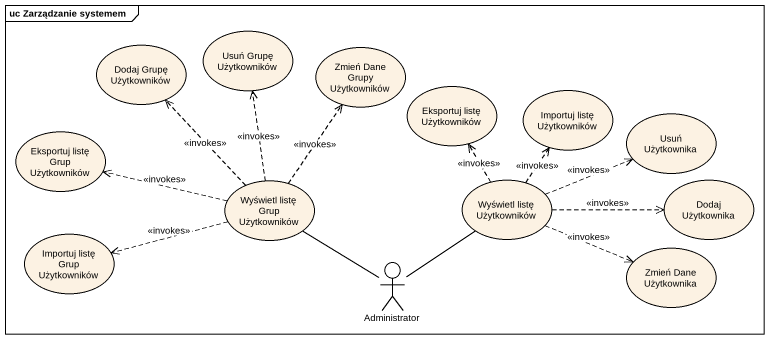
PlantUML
@startuml
mainframe uc Zarządzanie systemem
usecase "Usuń Grupę Użytkowników" as Usuń_Grupę_Użytkowników
usecase "Dodaj Grupę Użytkowników" as Dodaj_Grupę_Użytkowników
usecase "Zmień Dane Grupy Użytkowników" as Zmień_Dane_Grupy
usecase "Eksportuj listę Użytkowników" as Eksportuj_listę_Użytkowników
usecase "Importuj listę Użytkowników" as Importuj_listę_Użytkowników
usecase "Usuń Użytkownika" as Usuń_Użytkownika
usecase "Eksportuj listę Grup Użytkowników" as Eksportuj_listę_Grup
usecase "Wyświetl listę Grup Użytkowników" as Wyświetl_listę_Grup
usecase "Wyświetl listę Użytkowników" as Wyświetl_listę_Użytkowników
usecase "Dodaj Użytkownika" as Dodaj_Użytkownika
usecase "Importuj listę Grup Użytkowników" as Importuj_listę_Grup
actor Administrator
usecase "Zmień Dane Użytkownika" as Zmień_Dane_Użytkownika
Wyświetl_listę_Grup .up.> Usuń_Grupę_Użytkowników : <<invokes>>
Wyświetl_listę_Grup .up.> Dodaj_Grupę_Użytkowników : <<invokes>>
Wyświetl_listę_Grup .up.> Zmień_Dane_Grupy : <<invokes>>
Wyświetl_listę_Grup .left.> Eksportuj_listę_Grup : <<invokes>>
Wyświetl_listę_Grup .left.> Importuj_listę_Grup : <<invokes>>
Wyświetl_listę_Użytkowników .up.> Eksportuj_listę_Użytkowników : <<invokes>>
Wyświetl_listę_Użytkowników .up.> Importuj_listę_Użytkowników : <<invokes>>
Wyświetl_listę_Użytkowników .right.> Usuń_Użytkownika : <<invokes>>
Wyświetl_listę_Użytkowników .right.> Dodaj_Użytkownika : <<invokes>>
Wyświetl_listę_Użytkowników .right.> Zmień_Dane_Użytkownika : <<invokes>>
Administrator -up- Wyświetl_listę_Grup
Administrator -up- Wyświetl_listę_Użytkowników
@enduml
